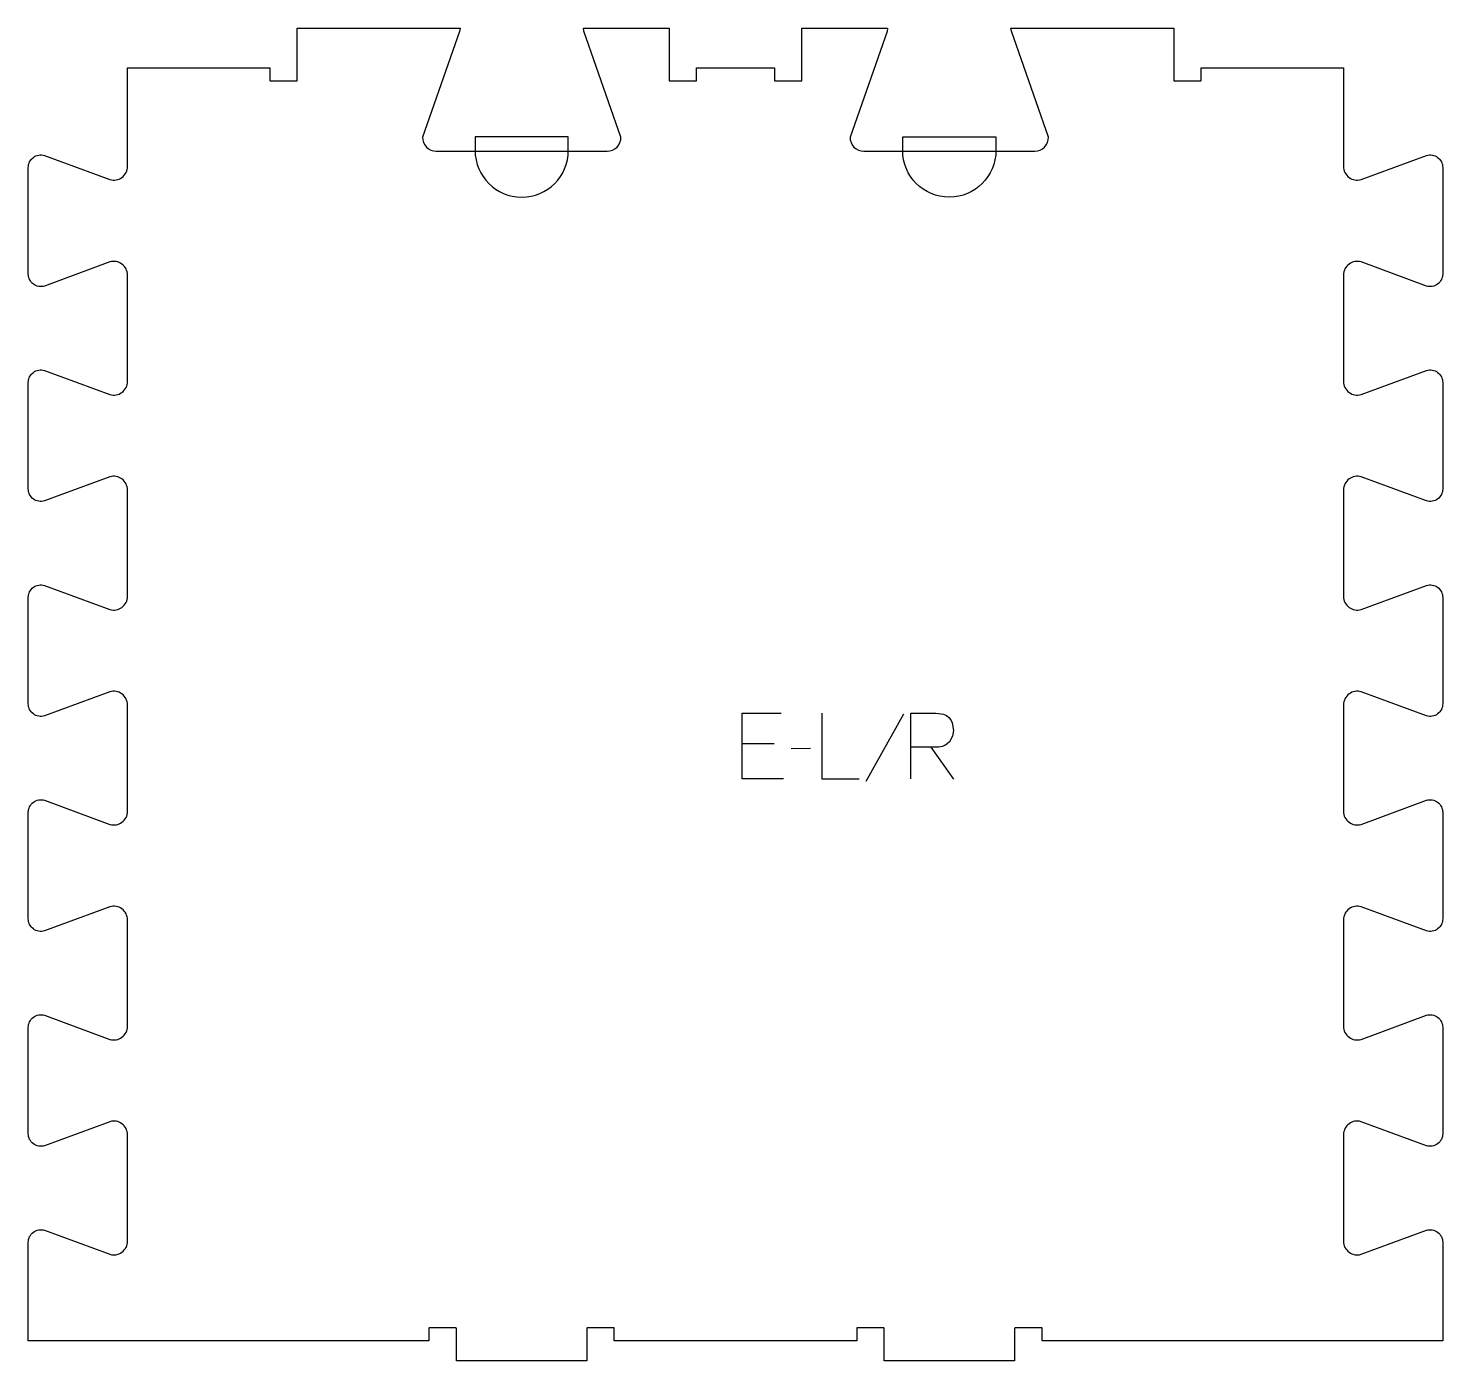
# Model space of a CAD drawing. Header units: millimetres. Extents: x -322 to 322, y -295 to 312.
import ezdxf

# ---------------------------------------------------------------- set-up
doc = ezdxf.new("R2010")
doc.units = ezdxf.units.MM
for name, color, linetype, true_color in [('1_ANYTOOL_1MMDEEP_LABELS_S', 2, 'Continuous', 0xffff00), ('4_ANYTOOL_CUTTHROUGH_OUTSI', 5, 'Continuous', 0x0000ff), ('5_ANYTOOL_HALF_MILL_9MM_IN', 3, 'Continuous', 0x00ff00)]:
    doc.layers.add(name, color=color, linetype=linetype, true_color=true_color)

msp = doc.modelspace()

# ---------------------------------------------------------------- linework, layer by layer
at = {"layer": '1_ANYTOOL_1MMDEEP_LABELS_S'}
for p, q in [((76.54, -0.51), (59.36, -31.28)), ((17.66, -13.96), (3, -13.96)), ((34.16, -16.15), (25.37, -16.24)), ((88.97, -15.59), (99.43, -30.08))]:
    msp.add_line(p, q, dxfattribs=at)
for points in [[(21.94, -30.04), (3, -30.04), (3, -0.04), (20.83, -0.04)], [(39.3, -0.04), (39.3, -30.04), (56.4, -30.04)], [(79.97, -30.04), (79.97, -0.04), (91.33, -0.04), (94.82, -0.53), (96.19, -1.14), (97.31, -2), (98.18, -3.1), (98.8, -4.45), (99.3, -7.88), (98.85, -10.59), (97.5, -13.06), (96.54, -14.1), (95.43, -14.85), (94.17, -15.32), (92.74, -15.51), (90.99, -15.59), (88.97, -15.59), (80.01, -15.59)]]:
    msp.add_lwpolyline(points, dxfattribs=at)
at = {"layer": '4_ANYTOOL_CUTTHROUGH_OUTSI'}
msp.add_lwpolyline([(277.14, 249.2, 0.502397), (285.18, 243.22, 0.015604), (285.2, 243.22), (314.97, 254.22, -0.501976), (322.36, 248.71), (322.36, 200.2, -0.501976), (314.97, 194.69), (285.2, 205.69, 0.503222), (277.14, 199.71), (277.14, 151.2, 0.502397), (285.18, 145.22, 0.015604), (285.2, 145.22), (314.97, 156.22, -0.501976), (322.36, 150.71), (322.36, 102.2, -0.501976), (314.97, 96.69), (285.2, 107.69, 0.503222), (277.14, 101.71), (277.14, 53.2, 0.502397), (285.18, 47.22, 0.015604), (285.2, 47.22), (314.97, 58.22, -0.501976), (322.36, 52.71), (322.36, 4.2, -0.501976), (314.97, -1.31), (285.2, 9.69, 0.503222), (277.14, 3.71), (277.14, -44.8, 0.502397), (285.18, -50.78, 0.015604), (285.2, -50.78), (314.97, -39.78, -0.501976), (322.36, -45.29), (322.36, -93.8, -0.501976), (314.97, -99.31), (285.2, -88.31, 0.503222), (277.14, -94.29), (277.14, -142.8, 0.502397), (285.18, -148.78, 0.015604), (285.2, -148.78), (314.97, -137.78, -0.501976), (322.36, -143.29), (322.36, -191.8, -0.501976), (314.97, -197.31), (285.2, -186.31, 0.503222), (277.14, -192.29), (277.14, -240.8, 0.502397), (285.18, -246.78, 0.015604), (285.2, -246.78), (314.97, -235.78, -0.501977), (322.36, -241.29), (322.36, -286.29), (139.75, -286.29), (139.75, -280.54, 0.414214), (139.5, -280.29), (127.5, -280.29, 0.414214), (127.25, -280.54), (127.25, -295.29), (67.75, -295.29), (67.75, -280.54, 0.414214), (67.5, -280.29), (55.5, -280.29, 0.414214), (55.25, -280.54), (55.25, -286.29), (-55.25, -286.29), (-55.25, -280.54, 0.414214), (-55.5, -280.29), (-67.5, -280.29, 0.414214), (-67.75, -280.54), (-67.75, -295.29), (-127.25, -295.29), (-127.25, -280.54, 0.414214), (-127.5, -280.29), (-139.5, -280.29, 0.414214), (-139.75, -280.54), (-139.75, -286.29), (-322.36, -286.29), (-322.36, -241.29, -0.501977), (-314.97, -235.78), (-285.2, -246.78, 0.015604), (-285.18, -246.78, 0.502397), (-277.14, -240.8), (-277.14, -192.29, 0.503222), (-285.2, -186.31), (-314.97, -197.31, -0.501976), (-322.36, -191.8), (-322.36, -143.29, -0.501976), (-314.97, -137.78), (-285.2, -148.78, 0.015604), (-285.18, -148.78, 0.502397), (-277.14, -142.8), (-277.14, -94.29, 0.503222), (-285.2, -88.31), (-314.97, -99.31, -0.501976), (-322.36, -93.8), (-322.36, -45.29, -0.501976), (-314.97, -39.78), (-285.2, -50.78, 0.015604), (-285.18, -50.78, 0.502397), (-277.14, -44.8), (-277.14, 3.71, 0.503222), (-285.2, 9.69), (-314.97, -1.31, -0.501976), (-322.36, 4.2), (-322.36, 52.71, -0.501976), (-314.97, 58.22), (-285.2, 47.22, 0.015604), (-285.18, 47.22, 0.502397), (-277.14, 53.2), (-277.14, 101.71, 0.503222), (-285.2, 107.69), (-314.97, 96.69, -0.501976), (-322.36, 102.2), (-322.36, 150.71, -0.501976), (-314.97, 156.22), (-285.2, 145.22, 0.015604), (-285.18, 145.22, 0.502397), (-277.14, 151.2), (-277.14, 199.71, 0.503222), (-285.2, 205.69), (-314.97, 194.69, -0.501976), (-322.36, 200.2), (-322.36, 248.71, -0.501976), (-314.97, 254.22), (-285.2, 243.22, 0.015604), (-285.18, 243.22, 0.502397), (-277.14, 249.2), (-277.14, 294.21), (-212.25, 294.21), (-212.25, 288.46, 0.414214), (-212, 288.21), (-200, 288.21, 0.414214), (-199.75, 288.46), (-199.75, 312.21), (-125.56, 312.21), (-125.79, 310.81), (-142.69, 262.54, 0.419618), (-136.45, 256.21), (-58.45, 256.21, 0.419618), (-52.22, 262.54), (-69.12, 310.82), (-69.35, 312.21), (-30.25, 312.21), (-30.25, 288.46, 0.414214), (-30, 288.21), (-18, 288.21, 0.414214), (-17.75, 288.46), (-17.75, 294.21), (17.75, 294.21), (17.75, 288.46, 0.414214), (18, 288.21), (30, 288.21, 0.414214), (30.25, 288.46), (30.25, 312.21), (69.35, 312.21), (69.11, 310.81), (52.22, 262.54, 0.419618), (58.45, 256.21), (136.45, 256.21, 0.419618), (142.69, 262.54), (125.79, 310.82), (125.56, 312.21), (199.75, 312.21), (199.75, 288.46, 0.414214), (200, 288.21), (212, 288.21, 0.414214), (212.25, 288.46), (212.25, 294.21), (277.14, 294.21)], format="xyb", close=True, dxfattribs=at)
at = {"layer": '5_ANYTOOL_HALF_MILL_9MM_IN'}
for points in [[(-118.7, 256.46, 1), (-76.2, 256.46), (-76.2, 262.71), (-118.7, 262.71)], [(118.7, 256.46, -1), (76.2, 256.46), (76.2, 262.71), (118.7, 262.71)]]:
    msp.add_lwpolyline(points, format="xyb", close=True, dxfattribs=at)

doc.saveas('drawing.dxf')
